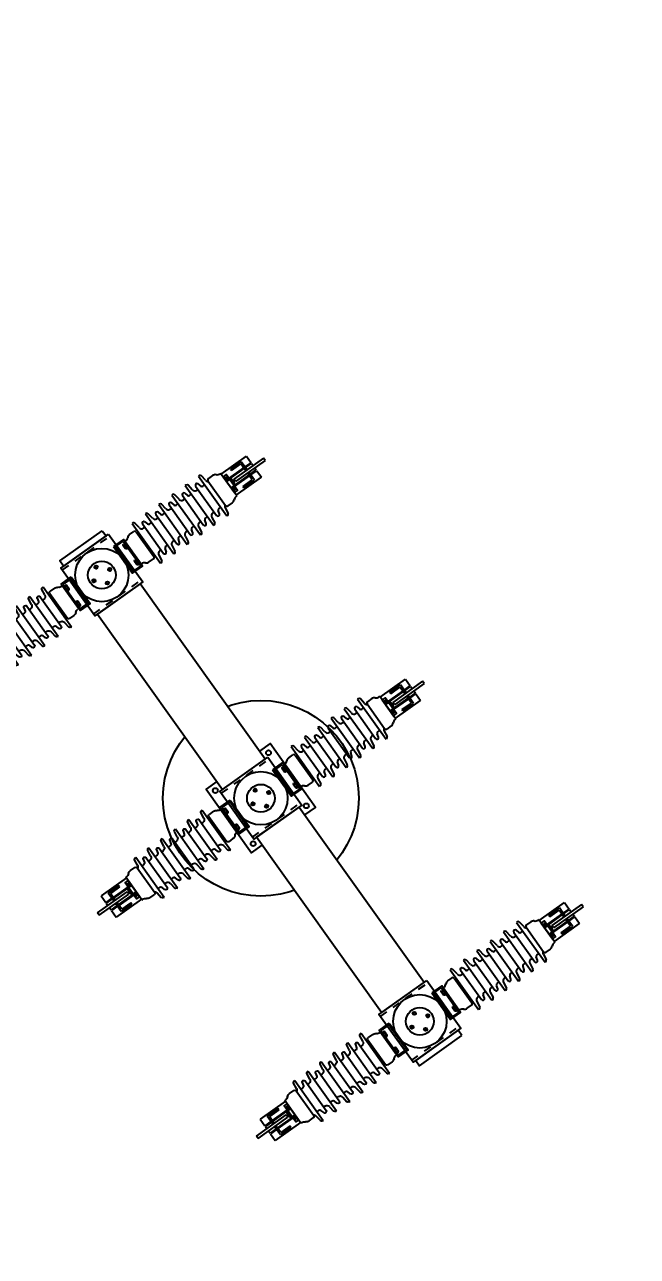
# Model space of a CAD drawing. Header units: feet. Extents: x 2321988 to 2329858, y 6722724 to 6730499.
# Drawn here: x 2326028.36 to 2326036.19, y 6726861.23 to 6726876.96 of the extents above; entities that cross this region are included whole.
import ezdxf

# ---------------------------------------------------------------- set-up
doc = ezdxf.new("R2010")
doc.units = ezdxf.units.FT
doc.header["$MEASUREMENT"] = 0
doc.header["$PDSIZE"] = 5
doc.linetypes.add('Midpoint Site Plan$0$HIDDEN', pattern=[0.375, 0.25, -0.125])
doc.layers.add('BESS Dimensions', color=3, linetype='Continuous')
doc.layers.add('C-BESS-EQUIPMENT', color=255, linetype='Continuous')
doc.styles.add('TG_DIMS', font='arial.ttf')
doc.dimstyles.new('TG-PROPOSED-ANNO', dxfattribs={"dimtxt": 0.1, "dimasz": 0.1, "dimexe": 0.05, "dimexo": 0.05, "dimgap": 0.02, "dimtad": 0, "dimtih": 1, "dimtoh": 1, "dimdsep": 46, "dimtxsty": 'TG_DIMS', "dimcen": 0, "dimclrd": 256, "dimclre": 256, "dimclrt": 256, "dimaunit": 1, "dimadec": 6, "dimazin": 2, "dimtfac": 1, "dimtofl": 0, "dimtmove": 1, "dimatfit": 3, "dimfxl": 1, "dimtolj": 1, "dimtzin": 0, "dimarcsym": 0})

# ---------------------------------------------------------------- blocks, each defined once
blk = doc.blocks.new('*U57')
for points in [[(34.56, -240), (34.56, -29.98), (34.56, -28.6), (34.62, -28.25), (34.73, -27.95), (35, -27.59), (35.29, -27.37), (35.59, -27.25), (36, -27.18), (36.26, -27.21), (36.59, -27.31), (36.9, -27.5), (37.19, -27.81), (37.35, -28.12), (37.44, -28.62), (37.44, -240)], [(76.56, -240), (76.56, -29.98), (76.56, -28.6), (76.62, -28.25), (76.73, -27.95), (77, -27.59), (77.29, -27.37), (77.59, -27.25), (78, -27.18), (78.26, -27.21), (78.59, -27.31), (78.9, -27.5), (79.19, -27.81), (79.35, -28.12), (79.44, -28.62), (79.44, -240)], [(118.56, -240), (118.56, -29.98), (118.56, -28.6), (118.62, -28.25), (118.73, -27.95), (119, -27.59), (119.29, -27.37), (119.59, -27.25), (120, -27.18), (120.26, -27.21), (120.59, -27.31), (120.9, -27.5), (121.19, -27.81), (121.35, -28.12), (121.44, -28.62), (121.44, -240)], [(190.56, -240), (190.56, -29.98), (190.56, -28.6), (190.62, -28.25), (190.73, -27.95), (191, -27.59), (191.29, -27.37), (191.59, -27.25), (192, -27.18), (192.26, -27.21), (192.59, -27.31), (192.9, -27.5), (193.19, -27.81), (193.35, -28.12), (193.44, -28.62), (193.44, -240)]]:
    blk.add_wipeout(points).dxf.layer = 'C-BESS-EQUIPMENT'
blk = doc.blocks.new('Midpoint Site Plan$0$TR 210')
for p, q in [((-2.13, 18), (-2.13, 17.88)), ((2.12, 18), (-2.13, 18)), ((2.12, 18), (2.12, 17.88)), ((-3.75, 15.12), (-3.75, 15)), ((-2.6, 15.5), (-3.54, 15.37)), ((-2.57, 16.81), (-2.57, 16)), ((-2.32, 15.75), (2.32, 15.75)), ((2.57, 16.81), (2.57, 16)), ((2.6, 15.5), (3.54, 15.37)), ((3.75, 15.12), (3.75, 15)), ((-3.75, 15), (3.75, 15)), ((-2.84, 14.24), (-2.31, 14.38)), ((-2.77, 13.75), (2.77, 13.75)), ((-2.13, 14.62), (-2.13, 15)), ((-2.13, 13.5), (-2.13, 13.75)), ((2.12, 14.62), (2.12, 15)), ((2.12, 13.5), (2.12, 13.75)), ((2.84, 14.24), (2.31, 14.38)), ((-3.75, 12.62), (-3.75, 12.5)), ((-3.75, 12.5), (3.75, 12.5)), ((-2.6, 13), (-3.54, 12.87)), ((-2.84, 11.74), (-2.31, 11.88)), ((-2.13, 12.12), (-2.13, 12.5)), ((2.12, 12.12), (2.12, 12.5)), ((2.84, 11.74), (2.31, 11.88)), ((2.6, 13), (3.54, 12.87)), ((3.75, 12.62), (3.75, 12.5)), ((-3.75, 10.12), (-3.75, 10)), ((-3.75, 10), (3.75, 10)), ((-2.6, 10.5), (-3.54, 10.37)), ((-2.77, 11.25), (2.77, 11.25)), ((-2.13, 11), (-2.13, 11.25)), ((-2.13, 9.62), (-2.13, 10)), ((2.12, 11), (2.12, 11.25)), ((2.12, 9.62), (2.12, 10)), ((2.6, 10.5), (3.54, 10.37)), ((3.75, 10.12), (3.75, 10)), ((-3.75, 7.62), (-3.75, 7.5)), ((-2.6, 8), (-3.54, 7.87)), ((-2.84, 9.24), (-2.31, 9.38)), ((-2.77, 8.75), (2.77, 8.75)), ((-2.13, 8.5), (-2.13, 8.75)), ((2.12, 8.5), (2.12, 8.75)), ((2.84, 9.24), (2.31, 9.38)), ((2.6, 8), (3.54, 7.87)), ((3.75, 7.62), (3.75, 7.5)), ((-3.75, 7.5), (3.75, 7.5)), ((-2.84, 6.74), (-2.31, 6.88)), ((-2.77, 6.25), (2.77, 6.25)), ((-2.13, 7.12), (-2.13, 7.5)), ((-2.13, 6), (-2.13, 6.25)), ((2.12, 7.12), (2.12, 7.5)), ((2.12, 6), (2.12, 6.25)), ((2.84, 6.74), (2.31, 6.88)), ((-3.75, 5.12), (-3.75, 5)), ((-3.75, 5), (3.75, 5)), ((-2.6, 5.5), (-3.54, 5.37)), ((-2.84, 4.24), (-2.31, 4.38)), ((-2.13, 4.62), (-2.13, 5)), ((2.12, 4.62), (2.12, 5)), ((2.84, 4.24), (2.31, 4.38)), ((2.6, 5.5), (3.54, 5.37)), ((3.75, 5.12), (3.75, 5)), ((-3.75, 2.62), (-3.75, 2.5)), ((-3.75, 2.5), (3.75, 2.5)), ((-2.6, 3), (-3.54, 2.87)), ((-2.77, 3.75), (2.77, 3.75)), ((-2.57, 1.19), (-2.57, 2)), ((-2.32, 2.25), (2.32, 2.25)), ((-2.13, 3.5), (-2.13, 3.75)), ((-2.13, 2.25), (-2.13, 2.5)), ((2.12, 3.5), (2.12, 3.75)), ((2.12, 2.25), (2.12, 2.5)), ((2.57, 1.19), (2.57, 2)), ((2.6, 3), (3.54, 2.87)), ((3.75, 2.62), (3.75, 2.5)), ((-2.13, 0), (-2.13, 0.12)), ((2.12, 0), (-2.13, 0)), ((2.12, 0), (2.12, 0.12))]:
    blk.add_line(p, q)
for centre, radius, start, end in [((-1.82, 16.81), 0.75, 136.2707, 180), ((-2.88, 17.88), 0.75, 312.7697, 0), ((2.88, 17.88), 0.75, 180, 227.2303), ((1.82, 16.81), 0.75, 360, 43.7293), ((-3.5, 15.12), 0.25, 98.9346, 180), ((-2.63, 16), 0.5, 273.3034, 330), ((-2.32, 16), 0.25, 180, 270), ((2.62, 16), 0.5, 210, 266.6966), ((2.32, 16), 0.25, 270, 0), ((3.5, 15.12), 0.25, 0, 81.0654), ((-2.77, 14), 0.25, 105.0864, 270), ((-2.63, 13.5), 0.5, 273.3034, 0), ((-2.38, 14.62), 0.25, 285.0864, 0), ((2.37, 14.62), 0.25, 180, 254.9136), ((2.62, 13.5), 0.5, 180, 266.6966), ((2.77, 14), 0.25, 270, 74.9136), ((-3.5, 12.62), 0.25, 98.9346, 180), ((-2.77, 11.5), 0.25, 105.0864, 270), ((-2.38, 12.12), 0.25, 285.0864, 0), ((2.37, 12.12), 0.25, 180, 254.9136), ((2.77, 11.5), 0.25, 270, 74.9136), ((3.5, 12.62), 0.25, 0, 81.0654), ((-3.5, 10.12), 0.25, 98.9346, 180), ((-2.63, 11), 0.5, 273.3034, 0), ((-2.38, 9.62), 0.25, 285.0864, 0), ((2.37, 9.62), 0.25, 180, 254.9136), ((2.62, 11), 0.5, 180, 266.6966), ((3.5, 10.12), 0.25, 0, 81.0654), ((-3.5, 7.62), 0.25, 98.9346, 180), ((-2.77, 9), 0.25, 105.0864, 270), ((-2.63, 8.5), 0.5, 273.3034, 0), ((2.62, 8.5), 0.5, 180, 266.6966), ((2.77, 9), 0.25, 270, 74.9136), ((3.5, 7.62), 0.25, 0, 81.0654), ((-2.77, 6.5), 0.25, 105.0864, 270), ((-2.63, 6), 0.5, 273.3034, 0), ((-2.38, 7.12), 0.25, 285.0864, 0), ((2.37, 7.12), 0.25, 180, 254.9136), ((2.62, 6), 0.5, 180, 266.6966), ((2.77, 6.5), 0.25, 270, 74.9136), ((-3.5, 5.12), 0.25, 98.9346, 180), ((-2.77, 4), 0.25, 105.0864, 270), ((-2.38, 4.62), 0.25, 285.0864, 0), ((2.37, 4.62), 0.25, 180, 254.9136), ((2.77, 4), 0.25, 270, 74.9136), ((3.5, 5.12), 0.25, 0, 81.0654), ((-3.5, 2.62), 0.25, 98.9346, 180), ((-2.63, 3.5), 0.5, 273.3034, 0), ((-2.32, 2), 0.25, 90, 180), ((2.62, 3.5), 0.5, 180, 266.6966), ((2.32, 2), 0.25, 0, 90), ((3.5, 2.62), 0.25, 0, 81.0654), ((-1.82, 1.19), 0.75, 180, 223.7293), ((-2.88, 0.12), 0.75, 0, 47.2303), ((2.88, 0.12), 0.75, 132.7697, 180), ((1.82, 1.19), 0.75, 316.2707, 0)]:
    blk.add_arc(centre, radius, start, end)
blk = doc.blocks.new('Midpoint Site Plan$0$HOOKSWITCH end')
for points in [[(-0.59, 20.44), (-1.16, 20.44), (-1.16, 19.88), (-0.59, 19.88)], [(1.16, 20.44), (0.59, 20.44), (0.59, 19.88), (1.16, 19.88)], [(-1.19, 1.88), (-1.81, 1.88), (-1.81, 1.69), (-1.19, 1.69)], [(-0.72, 0.19), (-1.28, 0.19), (-1.28, 0), (-0.72, 0)], [(1.28, 0.19), (0.72, 0.19), (0.72, 0), (1.28, 0)], [(1.81, 1.88), (1.19, 1.88), (1.19, 1.69), (1.81, 1.69)]]:
    blk.add_hatch(color=256).paths.add_polyline_path(points)
for p, q in [((0.22, 26.59), (-0.22, 26.59)), ((-0.22, 26.59), (-0.22, 21)), ((0.22, 26.59), (0.22, 21)), ((-2, 24.63), (-0.75, 24.63)), ((-2, 19.88), (-2, 24.63)), ((-0.75, 23.5), (-0.75, 24.63)), ((-0.63, 24.63), (-0.22, 24.63)), ((-0.63, 23.5), (-0.63, 24.63)), ((0.22, 24.63), (0.62, 24.63)), ((0.62, 23.5), (0.62, 24.63)), ((0.75, 24.63), (2, 24.63)), ((0.75, 23.5), (0.75, 24.63)), ((2, 19.88), (2, 24.63)), ((-0.22, 23.5), (-1.75, 23.5)), ((-1.75, 21.5), (-1.75, 23.5)), ((-1.5, 21.5), (-1.5, 23.25)), ((-0.22, 23.25), (-1.5, 23.25)), ((-0.75, 20.44), (-0.75, 23.25)), ((-0.63, 20.44), (-0.63, 23.25)), ((1.75, 23.5), (0.22, 23.5)), ((1.5, 23.25), (0.22, 23.25)), ((0.62, 20.44), (0.62, 23.25)), ((0.75, 20.44), (0.75, 23.25)), ((1.5, 21.5), (1.5, 23.25)), ((1.75, 21.5), (1.75, 23.5)), ((-1.5, 21.5), (-1.75, 21.5)), ((0.22, 21), (-0.22, 21)), ((1.75, 21.5), (1.5, 21.5)), ((-1.16, 20.44), (-1.16, 19.88)), ((-0.59, 20.44), (-0.59, 19.88)), ((0.59, 20.44), (0.59, 19.88)), ((1.16, 20.44), (1.16, 19.88)), ((-1.94, 1.69), (-1.94, 1.44)), ((-1.94, 1.69), (-1.06, 1.69)), ((-1.81, 1.88), (-1.81, 1.69)), ((-1.81, 1.31), (-1.2, 1.31)), ((-1.67, 1.69), (-1.67, 1.45)), ((-1.33, 1.69), (-1.33, 1.45)), ((-1.28, 0), (-1.28, 0.19)), ((-1.19, 1.88), (-1.19, 1.69)), ((-1.06, 1.69), (-1.06, 1.44)), ((-0.72, 0), (-0.72, 0.19)), ((0.72, 0), (0.72, 0.19)), ((1.06, 1.69), (1.06, 1.44)), ((1.06, 1.69), (1.94, 1.69)), ((1.19, 1.88), (1.19, 1.69)), ((1.19, 1.31), (1.8, 1.31)), ((1.28, 0), (1.28, 0.19)), ((1.33, 1.69), (1.33, 1.45)), ((1.67, 1.69), (1.67, 1.45)), ((1.81, 1.88), (1.81, 1.69)), ((1.94, 1.69), (1.94, 1.44))]:
    blk.add_line(p, q)
at = {"extrusion": (0, 0, -1)}
for p, q in [((-0.44, 20.44), (-0.44, 20.63)), ((-0.3, 20.75), (0.3, 20.75)), ((-0.17, 20.44), (-0.17, 20.62)), ((0.17, 20.44), (0.17, 20.62)), ((0.44, 20.44), (0.44, 20.63))]:
    blk.add_line(p, q, dxfattribs=at)
for points in [[(-1.5, 19.88), (1.5, 19.88), (1.5, 20.44), (-1.5, 20.44)], [(-2.5, 0), (2.5, 0), (2.5, 1.88), (-2.5, 1.88)], [(-2.31, 1.69), (2.31, 1.69), (2.31, 0.19), (-2.31, 0.19)]]:
    blk.add_lwpolyline(points, close=True)
for centre, start, end in [((-0.3, 20.62), 0, 180), ((-0.04, 20.62), 92.3008, 180), ((0.04, 20.62), 0, 87.1114), ((0.3, 20.62), 0, 180)]:
    blk.add_arc(centre, 0.133, start, end)
for centre, start, end in [((1.8, 1.45), 180, 0), ((1.54, 1.45), 272.3008, 0), ((1.46, 1.45), 180, 267.1114), ((1.19, 1.45), 180, 0), ((-1.2, 1.45), 180, 0), ((-1.46, 1.45), 272.3008, 0), ((-1.54, 1.45), 180, 267.1114), ((-1.81, 1.45), 180, 0)]:
    blk.add_arc(centre, 0.133, start, end, dxfattribs=at)
blk.add_blockref('Midpoint Site Plan$0$TR 210', (0, 1.88))
blk = doc.blocks.new('*D110')
at = {"layer": 'BESS Dimensions', "lineweight": -2, "transparency": 16777216}
for p, q in [((2325959.342, 6726878.579), (2325907.907, 6726841.932)), ((2325917.781, 6726836.689), (2325957.716, 6726780.639)), ((2326007.722, 6726710.453), (2325967.788, 6726766.503)), ((2326060.888, 6726736.054), (2326009.453, 6726699.407))]:
    blk.add_line(p, q, dxfattribs=at)
at = {"layer": 'BESS Dimensions', "transparency": 16777216}
for points in [[(2325919.139, 6726837.657), (2325916.424, 6726835.722), (2325911.979, 6726844.834)], [(2326009.079, 6726711.42), (2326006.365, 6726709.486), (2326013.525, 6726702.308)]]:
    blk.add_solid(points, dxfattribs=at)
at = {"layer": 'Defpoints', "color": 0, "transparency": 16777216}
for p in [(2325963.414, 6726881.48), (2326064.96, 6726738.955), (2326013.525, 6726702.308)]:
    blk.add_point(p, dxfattribs=at)
at = {"layer": 'BESS Dimensions', "transparency": 16777216, "insert": (2325962.752, 6726773.571), "char_height": 10, "attachment_point": 5, "style": 'TG_DIMS'}
blk.add_mtext("\\A1;175'", dxfattribs=at)

msp = doc.modelspace()

# ---------------------------------------------------------------- block references
at = {"layer": 'C-BESS-EQUIPMENT', "xscale": 0.08333333333333331, "yscale": 0.08333333333333331, "zscale": 0.08333333333333331, "rotation": 305.4689808292026}
msp.add_blockref('*U57', (2326041.453, 6726882.241), dxfattribs=at)

# ---------------------------------------------------------------- next in the draw order: linework, layer by layer
at = {"layer": 'C-BESS-EQUIPMENT'}
msp.add_circle((2326031.38, 6726867.082), 1.25, dxfattribs=at)

# ---------------------------------------------------------------- next in the draw order: wipeouts: each hides what was drawn before it
msp.add_wipeout([(2326036.01, 6726881.739), (2326069.714, 6726834.434), (2326069.264, 6726834.114), (2326035.56, 6726881.419)]).dxf.layer = 'C-BESS-EQUIPMENT'

# ---------------------------------------------------------------- next in the draw order: wipeouts: each hides what was drawn before it
msp.add_wipeout([(2326033.405, 6726863.665), (2326033.357, 6726863.733), (2326033.323, 6726863.709), (2326032.887, 6726864.32), (2326032.921, 6726864.344), (2326031.398, 6726866.482), (2326031.262, 6726866.385), (2326030.682, 6726867.199), (2326030.818, 6726867.296), (2326029.295, 6726869.434), (2326029.261, 6726869.41), (2326028.826, 6726870.021), (2326028.86, 6726870.045), (2326028.811, 6726870.113), (2326029.354, 6726870.499), (2326029.403, 6726870.432), (2326029.436, 6726870.456), (2326029.872, 6726869.845), (2326029.838, 6726869.821), (2326031.361, 6726867.683), (2326031.497, 6726867.78), (2326032.077, 6726866.965), (2326031.941, 6726866.868), (2326033.464, 6726864.731), (2326033.498, 6726864.755), (2326033.933, 6726864.144), (2326033.9, 6726864.12), (2326033.948, 6726864.052)]).dxf.layer = 'C-BESS-EQUIPMENT'

# ---------------------------------------------------------------- next in the draw order: linework, layer by layer
at = {"layer": 'C-BESS-EQUIPMENT', "linetype": 'Midpoint Site Plan$0$HIDDEN', "ltscale": 0.25}
for p, q in [((2326028.844, 6726869.995), (2326029.455, 6726870.43)), ((2326029.243, 6726869.435), (2326029.854, 6726869.87)), ((2326030.875, 6726867.145), (2326031.485, 6726867.58)), ((2326031.274, 6726866.585), (2326031.884, 6726867.02)), ((2326032.906, 6726864.294), (2326033.516, 6726864.729)), ((2326033.305, 6726863.734), (2326033.915, 6726864.169))]:
    msp.add_line(p, q, dxfattribs=at)
at = {"layer": 'C-BESS-EQUIPMENT'}
for points in [[(2326029.354, 6726870.499), (2326029.403, 6726870.432), (2326028.86, 6726870.045), (2326028.811, 6726870.113)], [(2326029.436, 6726870.456), (2326029.872, 6726869.845), (2326029.261, 6726869.41), (2326028.826, 6726870.021)], [(2326031.433, 6726867.581), (2326029.838, 6726869.821), (2326029.295, 6726869.434), (2326030.89, 6726867.194)], [(2326031.467, 6726867.605), (2326031.903, 6726866.994), (2326031.292, 6726866.559), (2326030.857, 6726867.17)], [(2326031.869, 6726866.97), (2326033.464, 6726864.731), (2326032.921, 6726864.344), (2326031.326, 6726866.583)], [(2326033.498, 6726864.755), (2326033.933, 6726864.144), (2326033.323, 6726863.709), (2326032.887, 6726864.32)], [(2326033.948, 6726864.052), (2326033.9, 6726864.12), (2326033.357, 6726863.733), (2326033.405, 6726863.665)]]:
    msp.add_lwpolyline(points, close=True, dxfattribs=at)
at = {"layer": 'C-BESS-EQUIPMENT', "const_width": 0.0208, "flags": 128}
for points in [[(2326029.268, 6726870.029, 1), (2326029.285, 6726870.041, 1)], [(2326029.442, 6726869.999, 1), (2326029.459, 6726870.011, 1)], [(2326029.238, 6726869.854, 1), (2326029.255, 6726869.866, 1)], [(2326029.413, 6726869.825, 1), (2326029.43, 6726869.837, 1)], [(2326031.299, 6726867.178, 1), (2326031.315, 6726867.19, 1)], [(2326031.473, 6726867.149, 1), (2326031.49, 6726867.161, 1)], [(2326031.269, 6726867.004, 1), (2326031.286, 6726867.016, 1)], [(2326031.444, 6726866.974, 1), (2326031.461, 6726866.986, 1)], [(2326033.329, 6726864.328, 1), (2326033.346, 6726864.34, 1)], [(2326033.504, 6726864.298, 1), (2326033.521, 6726864.31, 1)], [(2326033.3, 6726864.153, 1), (2326033.317, 6726864.165, 1)], [(2326033.475, 6726864.124, 1), (2326033.491, 6726864.136, 1)]]:
    msp.add_lwpolyline(points, format="xyb", close=True, dxfattribs=at)
at = {"layer": 'C-BESS-EQUIPMENT'}
for points in [[(2326031.941, 6726866.868), (2326032.077, 6726866.965), (2326031.497, 6726867.78), (2326031.361, 6726867.683)], [(2326030.818, 6726867.296), (2326030.682, 6726867.199), (2326031.262, 6726866.385), (2326031.398, 6726866.482)]]:
    msp.add_lwpolyline(points, dxfattribs=at)
for centre, radius in [((2326029.349, 6726869.933), 0.341), ((2326029.349, 6726869.933), 0.177), ((2326029.276, 6726870.035), 0.0208), ((2326029.45, 6726870.005), 0.0208), ((2326029.247, 6726869.86), 0.0208), ((2326029.421, 6726869.831), 0.0208), ((2326031.477, 6726867.663), 0.0313), ((2326031.38, 6726867.082), 0.341), ((2326030.798, 6726867.18), 0.0313), ((2326031.38, 6726867.082), 0.177), ((2326031.307, 6726867.184), 0.0208), ((2326031.481, 6726867.155), 0.0208), ((2326031.278, 6726867.01), 0.0208), ((2326031.452, 6726866.98), 0.0208), ((2326031.961, 6726866.985), 0.0313), ((2326031.282, 6726866.501), 0.0313), ((2326033.41, 6726864.232), 0.341), ((2326033.41, 6726864.232), 0.177), ((2326033.338, 6726864.334), 0.0208), ((2326033.512, 6726864.304), 0.0208), ((2326033.309, 6726864.159), 0.0208), ((2326033.483, 6726864.13), 0.0208)]:
    msp.add_circle(centre, radius, dxfattribs=at)

# ---------------------------------------------------------------- next in the draw order: block references
at = {"layer": 'C-BESS-EQUIPMENT', "yscale": 0.08333333333333331, "zscale": 0.08333333333333331}
for p, xscale, rotation in [((2326029.62, 6726870.126), 0.08333333333333331, 305.4689808292026), ((2326029.077, 6726869.739), -0.08333333333333331, 125.4689808292027), ((2326031.651, 6726867.276), 0.08333333333333331, 305.4689808292026), ((2326031.108, 6726866.889), -0.08333333333333331, 125.4689808292027), ((2326033.682, 6726864.425), 0.08333333333333331, 305.4689808292026), ((2326033.139, 6726864.038), -0.08333333333333331, 125.4689808292027)]:
    msp.add_blockref('Midpoint Site Plan$0$HOOKSWITCH end', p, dxfattribs=dict(at, xscale=xscale, rotation=rotation))

# ---------------------------------------------------------------- next in the draw order: dimensions: what is measured, and where the dimension line sits
at = {"layer": 'BESS Dimensions'}
dim = msp.add_aligned_dim(p1=(2325963.414, 6726881.48), p2=(2326064.96, 6726738.955), distance=-63.155, dimstyle='TG-PROPOSED-ANNO', override={"dimscale": 50, "dimpost": "'"}, dxfattribs=at)
dim.commit()
dim.dimension.update_dxf_attribs({"geometry": '*D110', "text_midpoint": (2325962.752, 6726773.571)})

doc.saveas('drawing.dxf')
